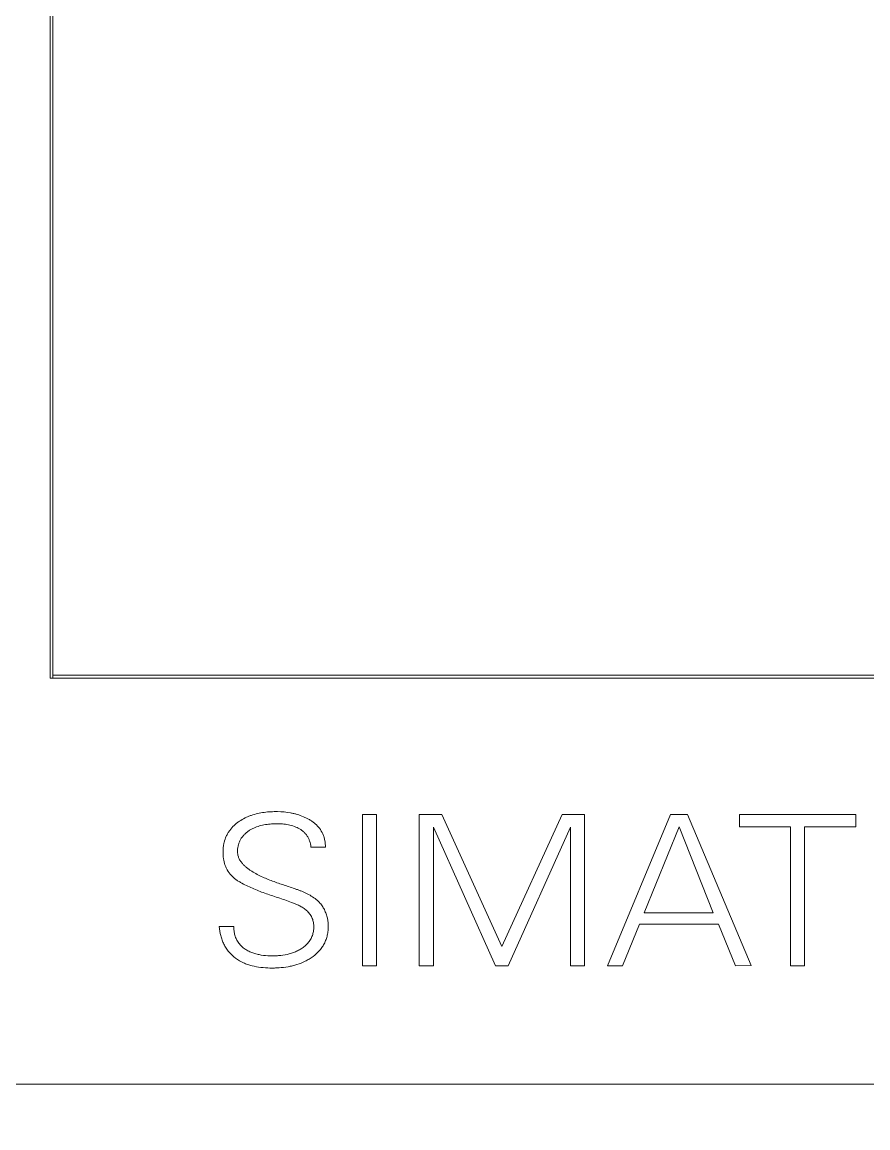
# Model space of a CAD drawing. Header units: millimetres. Extents: x 1359 to 3577, y 1333 to 3557.
# Drawn here: x 2561.57 to 2578.28, y 3249.92 to 3271.77 of the extents above; entities that cross this region are included whole.
import ezdxf

# ---------------------------------------------------------------- set-up
doc = ezdxf.new("R2010")
doc.units = ezdxf.units.MM
doc.set_wipeout_variables(frame=1)
doc.layers.add('000-PI-Oprema', color=30, linetype='Continuous', lineweight=5)
doc.layers.add('002-PI-Kabelska kanalica', color=150, linetype='Continuous')

# ---------------------------------------------------------------- blocks, each defined once
blk = doc.blocks.new('6ES7515-2AN03-0AB0')
blk.add_wipeout([(49766.655, 38535.913), (49836.455, 38535.913), (49836.456, 38388.913), (49766.656, 38388.913)])
at = {"layer": '000-PI-Oprema', "color": 0, "linetype": 'ByBlock', "lineweight": 0}
for p, q in [((49772.205, 38464.632), (49772.205, 38516.308)), ((49772.205, 38464.632), (49772.205, 38516.308)), ((49772.256, 38464.696), (49772.256, 38516.22)), ((49772.256, 38464.696), (49772.256, 38516.22)), ((49772.256, 38464.632), (49772.256, 38464.696)), ((49812.156, 38464.696), (49772.256, 38464.696)), ((49772.256, 38464.632), (49772.256, 38464.696)), ((49812.156, 38464.696), (49772.256, 38464.696)), ((49812.205, 38464.632), (49772.205, 38464.632)), ((49812.205, 38464.632), (49772.205, 38464.632)), ((49778.375, 38461.941), (49778.375, 38458.953)), ((49778.654, 38461.941), (49778.375, 38461.941)), ((49778.375, 38461.941), (49778.375, 38458.953)), ((49778.654, 38461.941), (49778.375, 38461.941)), ((49778.654, 38458.953), (49778.654, 38461.941)), ((49778.654, 38458.953), (49778.654, 38461.941)), ((49779.498, 38461.941), (49779.498, 38458.953)), ((49779.943, 38461.941), (49779.498, 38461.941)), ((49779.498, 38461.941), (49779.498, 38458.953)), ((49779.943, 38461.941), (49779.498, 38461.941)), ((49781.131, 38459.336), (49779.943, 38461.941)), ((49781.131, 38459.336), (49779.943, 38461.941)), ((49782.318, 38461.941), (49781.131, 38459.336)), ((49782.318, 38461.941), (49781.131, 38459.336)), ((49782.763, 38461.941), (49782.318, 38461.941)), ((49782.763, 38461.941), (49782.318, 38461.941)), ((49782.763, 38458.953), (49782.763, 38461.941)), ((49782.763, 38458.953), (49782.763, 38461.941)), ((49784.465, 38461.941), (49783.22, 38458.953)), ((49784.465, 38461.941), (49783.22, 38458.953)), ((49784.8, 38461.941), (49784.465, 38461.941)), ((49784.8, 38461.941), (49784.465, 38461.941)), ((49786.057, 38458.955), (49784.8, 38461.941)), ((49786.057, 38458.955), (49784.8, 38461.941)), ((49785.822, 38461.941), (49785.822, 38461.701)), ((49788.121, 38461.941), (49785.822, 38461.941)), ((49785.822, 38461.941), (49785.822, 38461.701)), ((49788.121, 38461.941), (49785.822, 38461.941)), ((49788.121, 38461.701), (49788.121, 38461.941)), ((49788.121, 38461.701), (49788.121, 38461.941)), ((49779.777, 38461.689), (49781.004, 38458.953)), ((49779.777, 38458.953), (49779.777, 38461.689)), ((49779.777, 38461.689), (49781.004, 38458.953)), ((49779.777, 38458.953), (49779.777, 38461.689)), ((49781.257, 38458.953), (49782.484, 38461.689)), ((49781.257, 38458.953), (49782.484, 38461.689)), ((49782.484, 38461.689), (49782.484, 38458.953)), ((49782.484, 38461.689), (49782.484, 38458.953)), ((49783.939, 38459.996), (49784.63, 38461.701)), ((49783.939, 38459.996), (49784.63, 38461.701)), ((49784.63, 38461.701), (49785.308, 38459.996)), ((49784.63, 38461.701), (49785.308, 38459.996)), ((49785.822, 38461.701), (49786.832, 38461.701)), ((49785.822, 38461.701), (49786.832, 38461.701)), ((49786.832, 38461.701), (49786.832, 38458.953)), ((49786.832, 38461.701), (49786.832, 38458.953)), ((49787.111, 38458.953), (49787.111, 38461.701)), ((49787.111, 38461.701), (49788.121, 38461.701)), ((49787.111, 38458.953), (49787.111, 38461.701)), ((49787.111, 38461.701), (49788.121, 38461.701)), ((49775.62, 38461.188), (49775.62, 38461.192)), ((49775.62, 38461.188), (49775.62, 38461.192)), ((49777.357, 38461.299), (49777.643, 38461.299)), ((49777.357, 38461.299), (49777.643, 38461.299)), ((49785.308, 38459.996), (49783.939, 38459.996)), ((49785.308, 38459.996), (49783.939, 38459.996)), ((49775.832, 38459.727), (49775.546, 38459.727)), ((49775.832, 38459.727), (49775.546, 38459.727)), ((49783.513, 38458.952), (49783.85, 38459.772)), ((49783.513, 38458.952), (49783.85, 38459.772)), ((49783.85, 38459.772), (49785.41, 38459.772)), ((49783.85, 38459.772), (49785.41, 38459.772)), ((49785.41, 38459.772), (49785.749, 38458.953)), ((49785.41, 38459.772), (49785.749, 38458.953)), ((49778.375, 38458.953), (49778.654, 38458.953)), ((49778.375, 38458.953), (49778.654, 38458.953)), ((49779.498, 38458.953), (49779.777, 38458.953)), ((49779.498, 38458.953), (49779.777, 38458.953)), ((49781.004, 38458.953), (49781.257, 38458.953)), ((49781.004, 38458.953), (49781.257, 38458.953)), ((49782.484, 38458.953), (49782.763, 38458.953)), ((49782.484, 38458.953), (49782.763, 38458.953)), ((49785.749, 38458.953), (49786.057, 38458.955)), ((49785.749, 38458.953), (49786.057, 38458.955)), ((49786.832, 38458.953), (49787.111, 38458.953)), ((49786.832, 38458.953), (49787.111, 38458.953)), ((49817.455, 38456.613), (49766.955, 38456.613)), ((49817.455, 38456.613), (49766.955, 38456.613))]:
    blk.add_line(p, q, dxfattribs=at)
for points, knots in [([(49777.643, 38461.299), (49777.643, 38461.343), (49777.64, 38461.387), (49777.627, 38461.452), (49777.622, 38461.473), (49777.612, 38461.505), (49777.609, 38461.515), (49777.601, 38461.536), (49777.58, 38461.587), (49777.552, 38461.634), (49777.512, 38461.686), (49777.497, 38461.703), (49777.467, 38461.735), (49777.434, 38461.765), (49777.399, 38461.792), (49777.372, 38461.811), (49777.363, 38461.817), (49777.344, 38461.829), (49777.335, 38461.834), (49777.306, 38461.851), (49777.287, 38461.861), (49777.248, 38461.881), (49777.188, 38461.908), (49777.126, 38461.93), (49777.062, 38461.949), (49777.041, 38461.954), (49776.998, 38461.965), (49776.977, 38461.969), (49776.869, 38461.989), (49776.782, 38461.997), (49776.651, 38461.999), (49776.607, 38461.998), (49776.519, 38461.994), (49776.475, 38461.99), (49776.345, 38461.972), (49776.26, 38461.953), (49776.156, 38461.917), (49776.136, 38461.909), (49776.095, 38461.892), (49776.035, 38461.864), (49775.978, 38461.831), (49775.924, 38461.795), (49775.906, 38461.782), (49775.871, 38461.754), (49775.854, 38461.74), (49775.806, 38461.695), (49775.777, 38461.663), (49775.738, 38461.609), (49775.726, 38461.591), (49775.703, 38461.553), (49775.673, 38461.494), (49775.652, 38461.432), (49775.639, 38461.378), (49775.637, 38461.367), (49775.633, 38461.346), (49775.627, 38461.313), (49775.621, 38461.259), (49775.62, 38461.215), (49775.62, 38461.172), (49775.62, 38461.15), (49775.624, 38461.106), (49775.626, 38461.084), (49775.633, 38461.04), (49775.642, 38460.997), (49775.655, 38460.956), (49775.666, 38460.925), (49775.67, 38460.915), (49775.679, 38460.894), (49775.684, 38460.884), (49775.709, 38460.835), (49775.732, 38460.798), (49775.774, 38460.748), (49775.789, 38460.732), (49775.813, 38460.709), (49775.821, 38460.701), (49775.838, 38460.687), (49775.846, 38460.68), (49775.872, 38460.659), (49775.89, 38460.646), (49775.926, 38460.622), (49775.945, 38460.611), (49776.002, 38460.578), (49776.041, 38460.557), (49776.12, 38460.519), (49776.16, 38460.5), (49776.24, 38460.466), (49776.281, 38460.449), (49776.403, 38460.401), (49776.486, 38460.372), (49776.569, 38460.344)], [0, 0, 0, 0, 0.03125, 0.03125, 0.046875, 0.046875, 0.054687, 0.054687, 0.0625, 0.09375, 0.09375, 0.109375, 0.109375, 0.125, 0.140625, 0.140625, 0.148437, 0.148437, 0.15625, 0.15625, 0.171875, 0.171875, 0.1875, 0.21875, 0.21875, 0.234375, 0.234375, 0.25, 0.25, 0.3125, 0.3125, 0.34375, 0.34375, 0.375, 0.375, 0.4375, 0.4375, 0.453125, 0.453125, 0.46875, 0.5, 0.5, 0.515625, 0.515625, 0.53125, 0.53125, 0.5625, 0.5625, 0.578125, 0.578125, 0.59375, 0.625, 0.625, 0.632813, 0.632813, 0.640625, 0.65625, 0.671875, 0.671875, 0.6875, 0.6875, 0.703125, 0.703125, 0.71875, 0.734375, 0.734375, 0.742188, 0.742188, 0.75, 0.75, 0.78125, 0.78125, 0.796875, 0.796875, 0.804688, 0.804688, 0.8125, 0.8125, 0.828125, 0.828125, 0.84375, 0.84375, 0.875, 0.875, 0.90625, 0.90625, 0.9375, 0.9375, 1, 1, 1, 1]), ([(49777.643, 38461.299), (49777.643, 38461.343), (49777.64, 38461.387), (49777.627, 38461.452), (49777.622, 38461.473), (49777.612, 38461.505), (49777.609, 38461.515), (49777.601, 38461.536), (49777.58, 38461.587), (49777.552, 38461.634), (49777.512, 38461.686), (49777.497, 38461.703), (49777.467, 38461.735), (49777.434, 38461.765), (49777.399, 38461.792), (49777.372, 38461.811), (49777.363, 38461.817), (49777.344, 38461.829), (49777.335, 38461.834), (49777.306, 38461.851), (49777.287, 38461.861), (49777.248, 38461.881), (49777.188, 38461.908), (49777.126, 38461.93), (49777.062, 38461.949), (49777.041, 38461.954), (49776.998, 38461.965), (49776.977, 38461.969), (49776.869, 38461.989), (49776.782, 38461.997), (49776.651, 38461.999), (49776.607, 38461.998), (49776.519, 38461.994), (49776.475, 38461.99), (49776.345, 38461.972), (49776.26, 38461.953), (49776.156, 38461.917), (49776.136, 38461.909), (49776.095, 38461.892), (49776.035, 38461.864), (49775.978, 38461.831), (49775.924, 38461.795), (49775.906, 38461.782), (49775.871, 38461.754), (49775.854, 38461.74), (49775.806, 38461.695), (49775.777, 38461.663), (49775.738, 38461.609), (49775.726, 38461.591), (49775.703, 38461.553), (49775.673, 38461.494), (49775.652, 38461.432), (49775.639, 38461.378), (49775.637, 38461.367), (49775.633, 38461.346), (49775.627, 38461.313), (49775.621, 38461.259), (49775.62, 38461.215), (49775.62, 38461.172), (49775.62, 38461.15), (49775.624, 38461.106), (49775.626, 38461.084), (49775.633, 38461.04), (49775.642, 38460.997), (49775.655, 38460.956), (49775.666, 38460.925), (49775.67, 38460.915), (49775.679, 38460.894), (49775.684, 38460.884), (49775.709, 38460.835), (49775.732, 38460.798), (49775.774, 38460.748), (49775.789, 38460.732), (49775.813, 38460.709), (49775.821, 38460.701), (49775.838, 38460.687), (49775.846, 38460.68), (49775.872, 38460.659), (49775.89, 38460.646), (49775.926, 38460.622), (49775.945, 38460.611), (49776.002, 38460.578), (49776.041, 38460.557), (49776.12, 38460.519), (49776.16, 38460.5), (49776.24, 38460.466), (49776.281, 38460.449), (49776.403, 38460.401), (49776.486, 38460.372), (49776.569, 38460.344)], [0, 0, 0, 0, 0.03125, 0.03125, 0.046875, 0.046875, 0.054687, 0.054687, 0.0625, 0.09375, 0.09375, 0.109375, 0.109375, 0.125, 0.140625, 0.140625, 0.148437, 0.148437, 0.15625, 0.15625, 0.171875, 0.171875, 0.1875, 0.21875, 0.21875, 0.234375, 0.234375, 0.25, 0.25, 0.3125, 0.3125, 0.34375, 0.34375, 0.375, 0.375, 0.4375, 0.4375, 0.453125, 0.453125, 0.46875, 0.5, 0.5, 0.515625, 0.515625, 0.53125, 0.53125, 0.5625, 0.5625, 0.578125, 0.578125, 0.59375, 0.625, 0.625, 0.632813, 0.632813, 0.640625, 0.65625, 0.671875, 0.671875, 0.6875, 0.6875, 0.703125, 0.703125, 0.71875, 0.734375, 0.734375, 0.742188, 0.742188, 0.75, 0.75, 0.78125, 0.78125, 0.796875, 0.796875, 0.804688, 0.804688, 0.8125, 0.8125, 0.828125, 0.828125, 0.84375, 0.84375, 0.875, 0.875, 0.90625, 0.90625, 0.9375, 0.9375, 1, 1, 1, 1]), ([(49777.486, 38460.24), (49777.456, 38460.267), (49777.424, 38460.292), (49777.356, 38460.336), (49777.321, 38460.356), (49777.267, 38460.383), (49777.248, 38460.392), (49777.211, 38460.409), (49777.193, 38460.417), (49777.155, 38460.432), (49777.136, 38460.439), (49777.098, 38460.454), (49777.079, 38460.461), (49777.022, 38460.481), (49776.983, 38460.495), (49776.907, 38460.521), (49776.868, 38460.534), (49776.791, 38460.559), (49776.752, 38460.571), (49776.676, 38460.598), (49776.637, 38460.611), (49776.523, 38460.653), (49776.449, 38460.684), (49776.339, 38460.735), (49776.303, 38460.753), (49776.233, 38460.792), (49776.198, 38460.813), (49776.147, 38460.846), (49776.131, 38460.858), (49776.098, 38460.883), (49776.082, 38460.895), (49776.051, 38460.922), (49776.036, 38460.936), (49776.008, 38460.966), (49775.994, 38460.981), (49775.969, 38461.014), (49775.958, 38461.031), (49775.938, 38461.067), (49775.93, 38461.086), (49775.916, 38461.125), (49775.909, 38461.154), (49775.907, 38461.185), (49775.906, 38461.205), (49775.907, 38461.215), (49775.908, 38461.267), (49775.914, 38461.307), (49775.93, 38461.366), (49775.937, 38461.385), (49775.953, 38461.423), (49775.972, 38461.459), (49776.001, 38461.501), (49776.021, 38461.524), (49776.034, 38461.54), (49776.042, 38461.547), (49776.064, 38461.569), (49776.079, 38461.582), (49776.111, 38461.607), (49776.127, 38461.619), (49776.162, 38461.641), (49776.179, 38461.651), (49776.216, 38461.67), (49776.235, 38461.678), (49776.291, 38461.702), (49776.33, 38461.714), (49776.389, 38461.729), (49776.409, 38461.733), (49776.449, 38461.741), (49776.469, 38461.744), (49776.53, 38461.752), (49776.57, 38461.755), (49776.631, 38461.758), (49776.651, 38461.758), (49776.691, 38461.758), (49776.711, 38461.758), (49776.772, 38461.756), (49776.812, 38461.753), (49776.873, 38461.745), (49776.893, 38461.741), (49776.933, 38461.733), (49776.953, 38461.729), (49777.012, 38461.713), (49777.051, 38461.699), (49777.097, 38461.677), (49777.106, 38461.672), (49777.124, 38461.663), (49777.151, 38461.647), (49777.192, 38461.618), (49777.222, 38461.591), (49777.244, 38461.568), (49777.25, 38461.56), (49777.263, 38461.544), (49777.282, 38461.52), (49777.303, 38461.485), (49777.315, 38461.457), (49777.323, 38461.439), (49777.327, 38461.429), (49777.344, 38461.38), (49777.352, 38461.34), (49777.357, 38461.299)], [0, 0, 0, 0, 0.03125, 0.03125, 0.0625, 0.0625, 0.078125, 0.078125, 0.09375, 0.09375, 0.109375, 0.109375, 0.125, 0.125, 0.15625, 0.15625, 0.1875, 0.1875, 0.21875, 0.21875, 0.25, 0.25, 0.3125, 0.3125, 0.34375, 0.34375, 0.375, 0.375, 0.390625, 0.390625, 0.40625, 0.40625, 0.421875, 0.421875, 0.4375, 0.4375, 0.453125, 0.453125, 0.46875, 0.46875, 0.484375, 0.492187, 0.492187, 0.5, 0.5, 0.53125, 0.53125, 0.546875, 0.546875, 0.5625, 0.578125, 0.585937, 0.585937, 0.59375, 0.59375, 0.609375, 0.609375, 0.625, 0.625, 0.640625, 0.640625, 0.65625, 0.65625, 0.6875, 0.6875, 0.703125, 0.703125, 0.71875, 0.71875, 0.75, 0.75, 0.765625, 0.765625, 0.78125, 0.78125, 0.8125, 0.8125, 0.828125, 0.828125, 0.84375, 0.84375, 0.875, 0.875, 0.882812, 0.882812, 0.890625, 0.90625, 0.921875, 0.921875, 0.929687, 0.929687, 0.9375, 0.953125, 0.960937, 0.960937, 0.96875, 0.96875, 1, 1, 1, 1]), ([(49777.486, 38460.24), (49777.456, 38460.267), (49777.424, 38460.292), (49777.356, 38460.336), (49777.321, 38460.356), (49777.267, 38460.383), (49777.248, 38460.392), (49777.211, 38460.409), (49777.193, 38460.417), (49777.155, 38460.432), (49777.136, 38460.439), (49777.098, 38460.454), (49777.079, 38460.461), (49777.022, 38460.481), (49776.983, 38460.495), (49776.907, 38460.521), (49776.868, 38460.534), (49776.791, 38460.559), (49776.752, 38460.571), (49776.676, 38460.598), (49776.637, 38460.611), (49776.523, 38460.653), (49776.449, 38460.684), (49776.339, 38460.735), (49776.303, 38460.753), (49776.233, 38460.792), (49776.198, 38460.813), (49776.147, 38460.846), (49776.131, 38460.858), (49776.098, 38460.883), (49776.082, 38460.895), (49776.051, 38460.922), (49776.036, 38460.936), (49776.008, 38460.966), (49775.994, 38460.981), (49775.969, 38461.014), (49775.958, 38461.031), (49775.938, 38461.067), (49775.93, 38461.086), (49775.916, 38461.125), (49775.909, 38461.154), (49775.907, 38461.185), (49775.906, 38461.205), (49775.907, 38461.215), (49775.908, 38461.267), (49775.914, 38461.307), (49775.93, 38461.366), (49775.937, 38461.385), (49775.953, 38461.423), (49775.972, 38461.459), (49776.001, 38461.501), (49776.021, 38461.524), (49776.034, 38461.54), (49776.042, 38461.547), (49776.064, 38461.569), (49776.079, 38461.582), (49776.111, 38461.607), (49776.127, 38461.619), (49776.162, 38461.641), (49776.179, 38461.651), (49776.216, 38461.67), (49776.235, 38461.678), (49776.291, 38461.702), (49776.33, 38461.714), (49776.389, 38461.729), (49776.409, 38461.733), (49776.449, 38461.741), (49776.469, 38461.744), (49776.53, 38461.752), (49776.57, 38461.755), (49776.631, 38461.758), (49776.651, 38461.758), (49776.691, 38461.758), (49776.711, 38461.758), (49776.772, 38461.756), (49776.812, 38461.753), (49776.873, 38461.745), (49776.893, 38461.741), (49776.933, 38461.733), (49776.953, 38461.729), (49777.012, 38461.713), (49777.051, 38461.699), (49777.097, 38461.677), (49777.106, 38461.672), (49777.124, 38461.663), (49777.151, 38461.647), (49777.192, 38461.618), (49777.222, 38461.591), (49777.244, 38461.568), (49777.25, 38461.56), (49777.263, 38461.544), (49777.282, 38461.52), (49777.303, 38461.485), (49777.315, 38461.457), (49777.323, 38461.439), (49777.327, 38461.429), (49777.344, 38461.38), (49777.352, 38461.34), (49777.357, 38461.299)], [0, 0, 0, 0, 0.03125, 0.03125, 0.0625, 0.0625, 0.078125, 0.078125, 0.09375, 0.09375, 0.109375, 0.109375, 0.125, 0.125, 0.15625, 0.15625, 0.1875, 0.1875, 0.21875, 0.21875, 0.25, 0.25, 0.3125, 0.3125, 0.34375, 0.34375, 0.375, 0.375, 0.390625, 0.390625, 0.40625, 0.40625, 0.421875, 0.421875, 0.4375, 0.4375, 0.453125, 0.453125, 0.46875, 0.46875, 0.484375, 0.492187, 0.492187, 0.5, 0.5, 0.53125, 0.53125, 0.546875, 0.546875, 0.5625, 0.578125, 0.585937, 0.585937, 0.59375, 0.59375, 0.609375, 0.609375, 0.625, 0.625, 0.640625, 0.640625, 0.65625, 0.65625, 0.6875, 0.6875, 0.703125, 0.703125, 0.71875, 0.71875, 0.75, 0.75, 0.765625, 0.765625, 0.78125, 0.78125, 0.8125, 0.8125, 0.828125, 0.828125, 0.84375, 0.84375, 0.875, 0.875, 0.882812, 0.882812, 0.890625, 0.90625, 0.921875, 0.921875, 0.929687, 0.929687, 0.9375, 0.953125, 0.960937, 0.960937, 0.96875, 0.96875, 1, 1, 1, 1]), ([(49776.569, 38460.344), (49776.66, 38460.314), (49776.751, 38460.284), (49776.886, 38460.237), (49776.931, 38460.221), (49776.998, 38460.195), (49777.021, 38460.187), (49777.065, 38460.169), (49777.087, 38460.159), (49777.109, 38460.149)], [0, 0, 0, 0, 0.5, 0.5, 0.75, 0.75, 0.875, 0.875, 1, 1, 1, 1]), ([(49777.109, 38460.149), (49777.087, 38460.159), (49777.065, 38460.169), (49777.021, 38460.187), (49776.998, 38460.195), (49776.931, 38460.221), (49776.886, 38460.237), (49776.751, 38460.284), (49776.66, 38460.314), (49776.569, 38460.344)], [0, 0, 0, 0, 0.125, 0.125, 0.25, 0.25, 0.5, 0.5, 1, 1, 1, 1]), ([(49776.569, 38460.344), (49776.66, 38460.314), (49776.751, 38460.284), (49776.886, 38460.237), (49776.931, 38460.221), (49776.998, 38460.195), (49777.021, 38460.187), (49777.065, 38460.169), (49777.087, 38460.159), (49777.109, 38460.149)], [0, 0, 0, 0, 0.5, 0.5, 0.75, 0.75, 0.875, 0.875, 1, 1, 1, 1]), ([(49777.109, 38460.149), (49777.087, 38460.159), (49777.065, 38460.169), (49777.021, 38460.187), (49776.998, 38460.195), (49776.931, 38460.221), (49776.886, 38460.237), (49776.751, 38460.284), (49776.66, 38460.314), (49776.569, 38460.344)], [0, 0, 0, 0, 0.125, 0.125, 0.25, 0.25, 0.5, 0.5, 1, 1, 1, 1]), ([(49777.109, 38460.149), (49777.135, 38460.137), (49777.16, 38460.123), (49777.209, 38460.094), (49777.233, 38460.077), (49777.266, 38460.05), (49777.277, 38460.04), (49777.298, 38460.02), (49777.307, 38460.009), (49777.335, 38459.976), (49777.351, 38459.953), (49777.372, 38459.914), (49777.378, 38459.901), (49777.389, 38459.874), (49777.398, 38459.847), (49777.404, 38459.819), (49777.409, 38459.79), (49777.411, 38459.776), (49777.413, 38459.747), (49777.413, 38459.733), (49777.413, 38459.704), (49777.412, 38459.676), (49777.408, 38459.647), (49777.404, 38459.618), (49777.401, 38459.604), (49777.39, 38459.562), (49777.376, 38459.522), (49777.356, 38459.484), (49777.341, 38459.459), (49777.333, 38459.447), (49777.308, 38459.412), (49777.289, 38459.39), (49777.258, 38459.36), (49777.247, 38459.35), (49777.225, 38459.332), (49777.214, 38459.323), (49777.178, 38459.298), (49777.154, 38459.282), (49777.104, 38459.254), (49777.078, 38459.242), (49777.026, 38459.219), (49776.998, 38459.209), (49776.943, 38459.192), (49776.916, 38459.184), (49776.832, 38459.165), (49776.776, 38459.157), (49776.69, 38459.15), (49776.661, 38459.149), (49776.604, 38459.148), (49776.575, 38459.148), (49776.489, 38459.15), (49776.432, 38459.155), (49776.347, 38459.169), (49776.319, 38459.175), (49776.263, 38459.189), (49776.235, 38459.197), (49776.181, 38459.216), (49776.155, 38459.227), (49776.116, 38459.247), (49776.103, 38459.254), (49776.078, 38459.268), (49776.066, 38459.276), (49776.03, 38459.3), (49776.008, 38459.318), (49775.977, 38459.347), (49775.966, 38459.357), (49775.947, 38459.379), (49775.938, 38459.39), (49775.912, 38459.425), (49775.898, 38459.449), (49775.879, 38459.488), (49775.873, 38459.501), (49775.863, 38459.528), (49775.859, 38459.542), (49775.847, 38459.584), (49775.841, 38459.612), (49775.834, 38459.669), (49775.832, 38459.698), (49775.832, 38459.727)], [0, 0, 0, 0, 0.03125, 0.03125, 0.0625, 0.0625, 0.078125, 0.078125, 0.09375, 0.09375, 0.125, 0.125, 0.140625, 0.140625, 0.15625, 0.171875, 0.171875, 0.1875, 0.1875, 0.203125, 0.203125, 0.21875, 0.234375, 0.234375, 0.25, 0.25, 0.28125, 0.296875, 0.296875, 0.3125, 0.3125, 0.34375, 0.34375, 0.359375, 0.359375, 0.375, 0.375, 0.40625, 0.40625, 0.4375, 0.4375, 0.46875, 0.46875, 0.5, 0.5, 0.5625, 0.5625, 0.59375, 0.59375, 0.625, 0.625, 0.6875, 0.6875, 0.71875, 0.71875, 0.75, 0.75, 0.78125, 0.78125, 0.796875, 0.796875, 0.8125, 0.8125, 0.84375, 0.84375, 0.859375, 0.859375, 0.875, 0.875, 0.90625, 0.90625, 0.921875, 0.921875, 0.9375, 0.9375, 0.96875, 0.96875, 1, 1, 1, 1]), ([(49777.109, 38460.149), (49777.135, 38460.137), (49777.16, 38460.123), (49777.209, 38460.094), (49777.233, 38460.077), (49777.266, 38460.05), (49777.277, 38460.04), (49777.298, 38460.02), (49777.307, 38460.009), (49777.335, 38459.976), (49777.351, 38459.953), (49777.372, 38459.914), (49777.378, 38459.901), (49777.389, 38459.874), (49777.398, 38459.847), (49777.404, 38459.819), (49777.409, 38459.79), (49777.411, 38459.776), (49777.413, 38459.747), (49777.413, 38459.733), (49777.413, 38459.704), (49777.412, 38459.676), (49777.408, 38459.647), (49777.404, 38459.618), (49777.401, 38459.604), (49777.39, 38459.562), (49777.376, 38459.522), (49777.356, 38459.484), (49777.341, 38459.459), (49777.333, 38459.447), (49777.308, 38459.412), (49777.289, 38459.39), (49777.258, 38459.36), (49777.247, 38459.35), (49777.225, 38459.332), (49777.214, 38459.323), (49777.178, 38459.298), (49777.154, 38459.282), (49777.104, 38459.254), (49777.078, 38459.242), (49777.026, 38459.219), (49776.998, 38459.209), (49776.943, 38459.192), (49776.916, 38459.184), (49776.832, 38459.165), (49776.776, 38459.157), (49776.69, 38459.15), (49776.661, 38459.149), (49776.604, 38459.148), (49776.575, 38459.148), (49776.489, 38459.15), (49776.432, 38459.155), (49776.347, 38459.169), (49776.319, 38459.175), (49776.263, 38459.189), (49776.235, 38459.197), (49776.181, 38459.216), (49776.155, 38459.227), (49776.116, 38459.247), (49776.103, 38459.254), (49776.078, 38459.268), (49776.066, 38459.276), (49776.03, 38459.3), (49776.008, 38459.318), (49775.977, 38459.347), (49775.966, 38459.357), (49775.947, 38459.379), (49775.938, 38459.39), (49775.912, 38459.425), (49775.898, 38459.449), (49775.879, 38459.488), (49775.873, 38459.501), (49775.863, 38459.528), (49775.859, 38459.542), (49775.847, 38459.584), (49775.841, 38459.612), (49775.834, 38459.669), (49775.832, 38459.698), (49775.832, 38459.727)], [0, 0, 0, 0, 0.03125, 0.03125, 0.0625, 0.0625, 0.078125, 0.078125, 0.09375, 0.09375, 0.125, 0.125, 0.140625, 0.140625, 0.15625, 0.171875, 0.171875, 0.1875, 0.1875, 0.203125, 0.203125, 0.21875, 0.234375, 0.234375, 0.25, 0.25, 0.28125, 0.296875, 0.296875, 0.3125, 0.3125, 0.34375, 0.34375, 0.359375, 0.359375, 0.375, 0.375, 0.40625, 0.40625, 0.4375, 0.4375, 0.46875, 0.46875, 0.5, 0.5, 0.5625, 0.5625, 0.59375, 0.59375, 0.625, 0.625, 0.6875, 0.6875, 0.71875, 0.71875, 0.75, 0.75, 0.78125, 0.78125, 0.796875, 0.796875, 0.8125, 0.8125, 0.84375, 0.84375, 0.859375, 0.859375, 0.875, 0.875, 0.90625, 0.90625, 0.921875, 0.921875, 0.9375, 0.9375, 0.96875, 0.96875, 1, 1, 1, 1]), ([(49775.868, 38459.102), (49775.916, 38459.066), (49775.968, 38459.036), (49776.049, 38458.999), (49776.077, 38458.988), (49776.12, 38458.973), (49776.134, 38458.969), (49776.163, 38458.96), (49776.178, 38458.956), (49776.25, 38458.937), (49776.309, 38458.927), (49776.427, 38458.913), (49776.487, 38458.909), (49776.577, 38458.907), (49776.607, 38458.908), (49776.667, 38458.909), (49776.697, 38458.91), (49776.786, 38458.917), (49776.845, 38458.924), (49776.933, 38458.939), (49776.963, 38458.945), (49777.021, 38458.959), (49777.05, 38458.967), (49777.136, 38458.994), (49777.192, 38459.016), (49777.272, 38459.056), (49777.298, 38459.071), (49777.337, 38459.094), (49777.35, 38459.103), (49777.374, 38459.119), (49777.387, 38459.128), (49777.447, 38459.173), (49777.491, 38459.213), (49777.54, 38459.27), (49777.549, 38459.282), (49777.568, 38459.306), (49777.594, 38459.343), (49777.623, 38459.395), (49777.642, 38459.436), (49777.653, 38459.464), (49777.658, 38459.478), (49777.672, 38459.521), (49777.687, 38459.579), (49777.695, 38459.639), (49777.699, 38459.684), (49777.699, 38459.699), (49777.7, 38459.729), (49777.7, 38459.744), (49777.698, 38459.819), (49777.688, 38459.878), (49777.667, 38459.95), (49777.662, 38459.964), (49777.652, 38459.993), (49777.647, 38460.007), (49777.629, 38460.048), (49777.616, 38460.075), (49777.586, 38460.126), (49777.569, 38460.151), (49777.54, 38460.186), (49777.53, 38460.198), (49777.509, 38460.219), (49777.498, 38460.23), (49777.486, 38460.24)], [0, 0, 0, 0, 0.0625, 0.0625, 0.09375, 0.09375, 0.109375, 0.109375, 0.125, 0.125, 0.1875, 0.1875, 0.25, 0.25, 0.28125, 0.28125, 0.3125, 0.3125, 0.375, 0.375, 0.40625, 0.40625, 0.4375, 0.4375, 0.5, 0.5, 0.53125, 0.53125, 0.546875, 0.546875, 0.5625, 0.5625, 0.625, 0.625, 0.640625, 0.640625, 0.65625, 0.6875, 0.703125, 0.703125, 0.71875, 0.71875, 0.75, 0.78125, 0.78125, 0.796875, 0.796875, 0.8125, 0.8125, 0.875, 0.875, 0.890625, 0.890625, 0.90625, 0.90625, 0.9375, 0.9375, 0.96875, 0.96875, 0.984375, 0.984375, 1, 1, 1, 1]), ([(49775.868, 38459.102), (49775.916, 38459.066), (49775.968, 38459.036), (49776.049, 38458.999), (49776.077, 38458.988), (49776.12, 38458.973), (49776.134, 38458.969), (49776.163, 38458.96), (49776.178, 38458.956), (49776.25, 38458.937), (49776.309, 38458.927), (49776.427, 38458.913), (49776.487, 38458.909), (49776.577, 38458.907), (49776.607, 38458.908), (49776.667, 38458.909), (49776.697, 38458.91), (49776.786, 38458.917), (49776.845, 38458.924), (49776.933, 38458.939), (49776.963, 38458.945), (49777.021, 38458.959), (49777.05, 38458.967), (49777.136, 38458.994), (49777.192, 38459.016), (49777.272, 38459.056), (49777.298, 38459.071), (49777.337, 38459.094), (49777.35, 38459.103), (49777.374, 38459.119), (49777.387, 38459.128), (49777.447, 38459.173), (49777.491, 38459.213), (49777.54, 38459.27), (49777.549, 38459.282), (49777.568, 38459.306), (49777.594, 38459.343), (49777.623, 38459.395), (49777.642, 38459.436), (49777.653, 38459.464), (49777.658, 38459.478), (49777.672, 38459.521), (49777.687, 38459.579), (49777.695, 38459.639), (49777.699, 38459.684), (49777.699, 38459.699), (49777.7, 38459.729), (49777.7, 38459.744), (49777.698, 38459.819), (49777.688, 38459.878), (49777.667, 38459.95), (49777.662, 38459.964), (49777.652, 38459.993), (49777.647, 38460.007), (49777.629, 38460.048), (49777.616, 38460.075), (49777.586, 38460.126), (49777.569, 38460.151), (49777.54, 38460.186), (49777.53, 38460.198), (49777.509, 38460.219), (49777.498, 38460.23), (49777.486, 38460.24)], [0, 0, 0, 0, 0.0625, 0.0625, 0.09375, 0.09375, 0.109375, 0.109375, 0.125, 0.125, 0.1875, 0.1875, 0.25, 0.25, 0.28125, 0.28125, 0.3125, 0.3125, 0.375, 0.375, 0.40625, 0.40625, 0.4375, 0.4375, 0.5, 0.5, 0.53125, 0.53125, 0.546875, 0.546875, 0.5625, 0.5625, 0.625, 0.625, 0.640625, 0.640625, 0.65625, 0.6875, 0.703125, 0.703125, 0.71875, 0.71875, 0.75, 0.78125, 0.78125, 0.796875, 0.796875, 0.8125, 0.8125, 0.875, 0.875, 0.890625, 0.890625, 0.90625, 0.90625, 0.9375, 0.9375, 0.96875, 0.96875, 0.984375, 0.984375, 1, 1, 1, 1]), ([(49775.868, 38459.102), (49775.818, 38459.138), (49775.774, 38459.179), (49775.725, 38459.238), (49775.716, 38459.25), (49775.698, 38459.274), (49775.672, 38459.312), (49775.636, 38459.377), (49775.613, 38459.433), (49775.592, 38459.49), (49775.583, 38459.519), (49775.561, 38459.607), (49775.551, 38459.666), (49775.546, 38459.727)], [0, 0, 0, 0, 0.25, 0.25, 0.3125, 0.3125, 0.375, 0.5, 0.625, 0.625, 0.75, 0.75, 1, 1, 1, 1]), ([(49775.546, 38459.727), (49775.551, 38459.666), (49775.561, 38459.607), (49775.58, 38459.533), (49775.584, 38459.518), (49775.593, 38459.489), (49775.607, 38459.446), (49775.636, 38459.377), (49775.665, 38459.325), (49775.69, 38459.286), (49775.698, 38459.274), (49775.716, 38459.249), (49775.763, 38459.19), (49775.818, 38459.138), (49775.868, 38459.102)], [0, 0, 0, 0, 0.25, 0.25, 0.3125, 0.3125, 0.375, 0.5, 0.625, 0.625, 0.6875, 0.6875, 0.75, 1, 1, 1, 1]), ([(49775.868, 38459.102), (49775.818, 38459.138), (49775.774, 38459.179), (49775.725, 38459.238), (49775.716, 38459.25), (49775.698, 38459.274), (49775.672, 38459.312), (49775.636, 38459.377), (49775.613, 38459.433), (49775.592, 38459.49), (49775.583, 38459.519), (49775.561, 38459.607), (49775.551, 38459.666), (49775.546, 38459.727)], [0, 0, 0, 0, 0.25, 0.25, 0.3125, 0.3125, 0.375, 0.5, 0.625, 0.625, 0.75, 0.75, 1, 1, 1, 1]), ([(49775.546, 38459.727), (49775.551, 38459.666), (49775.561, 38459.607), (49775.58, 38459.533), (49775.584, 38459.518), (49775.593, 38459.489), (49775.607, 38459.446), (49775.636, 38459.377), (49775.665, 38459.325), (49775.69, 38459.286), (49775.698, 38459.274), (49775.716, 38459.249), (49775.763, 38459.19), (49775.818, 38459.138), (49775.868, 38459.102)], [0, 0, 0, 0, 0.25, 0.25, 0.3125, 0.3125, 0.375, 0.5, 0.625, 0.625, 0.6875, 0.6875, 0.75, 1, 1, 1, 1])]:
    blk.add_open_spline(points, degree=3, knots=knots, dxfattribs=at)
blk.add_open_spline([(49783.22, 38458.953), (49783.318, 38458.953), (49783.416, 38458.953), (49783.513, 38458.952)], degree=3, dxfattribs=at)
blk.add_open_spline([(49783.22, 38458.953), (49783.318, 38458.953), (49783.416, 38458.953), (49783.513, 38458.952)], degree=3, dxfattribs=at)
blk = doc.blocks.new('6ES7590-1AB60-0AA0')
for p, q in [((4169.23, 2946.264), (4169.23, 2907.264)), ((4169.23, 2930.564), (4159.321, 2930.564)), ((4169.232, 2930.264), (4159.33, 2930.264)), ((4169.23, 2929.964), (4159.321, 2929.964))]:
    blk.add_line(p, q)
for start, end in [(3.3723, 41.8103), (318.1897, 356.6277)]:
    blk.add_arc((4154.23, 2930.264), 5.1, start, end)
for start_param, end_param in [(0, 0.058858), (6.224328, 6.283185)]:
    blk.add_ellipse((4154.23, 2930.264), major_axis=(5.1, 0), ratio=1, start_param=start_param, end_param=end_param)

msp = doc.modelspace()

# ---------------------------------------------------------------- block references
msp.add_blockref('6ES7590-1AB60-0AA0', (-1597.659, 337.669))

# ---------------------------------------------------------------- next in the draw order: block references
at = {"layer": '002-PI-Kabelska kanalica', "color": 0, "linetype": 'ByBlock', "lineweight": 0}
msp.add_blockref('6ES7515-2AN03-0AB0', (-47210.084, -35205.83), dxfattribs=at)

doc.saveas('drawing.dxf')
